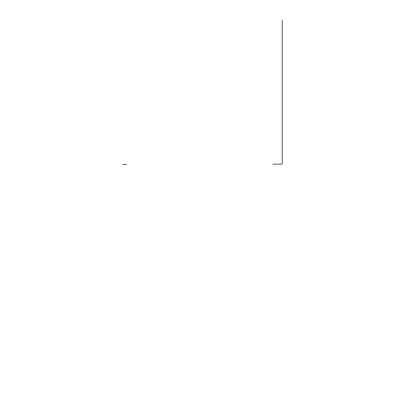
<?xml version="1.0" encoding="UTF-8"?>
<svg xmlns="http://www.w3.org/2000/svg" width="405" height="405" viewBox="0 0 405 405"><rect width="100%" height="100%" fill="white"/><g stroke="black" fill="none" stroke-linecap="round" stroke-linejoin="round"><path stroke-width="0.61" d="M122.847 164.597L126.568 164.106M272.793 164.106L282.153 164.106L282.153 20.25"/></g></svg>
